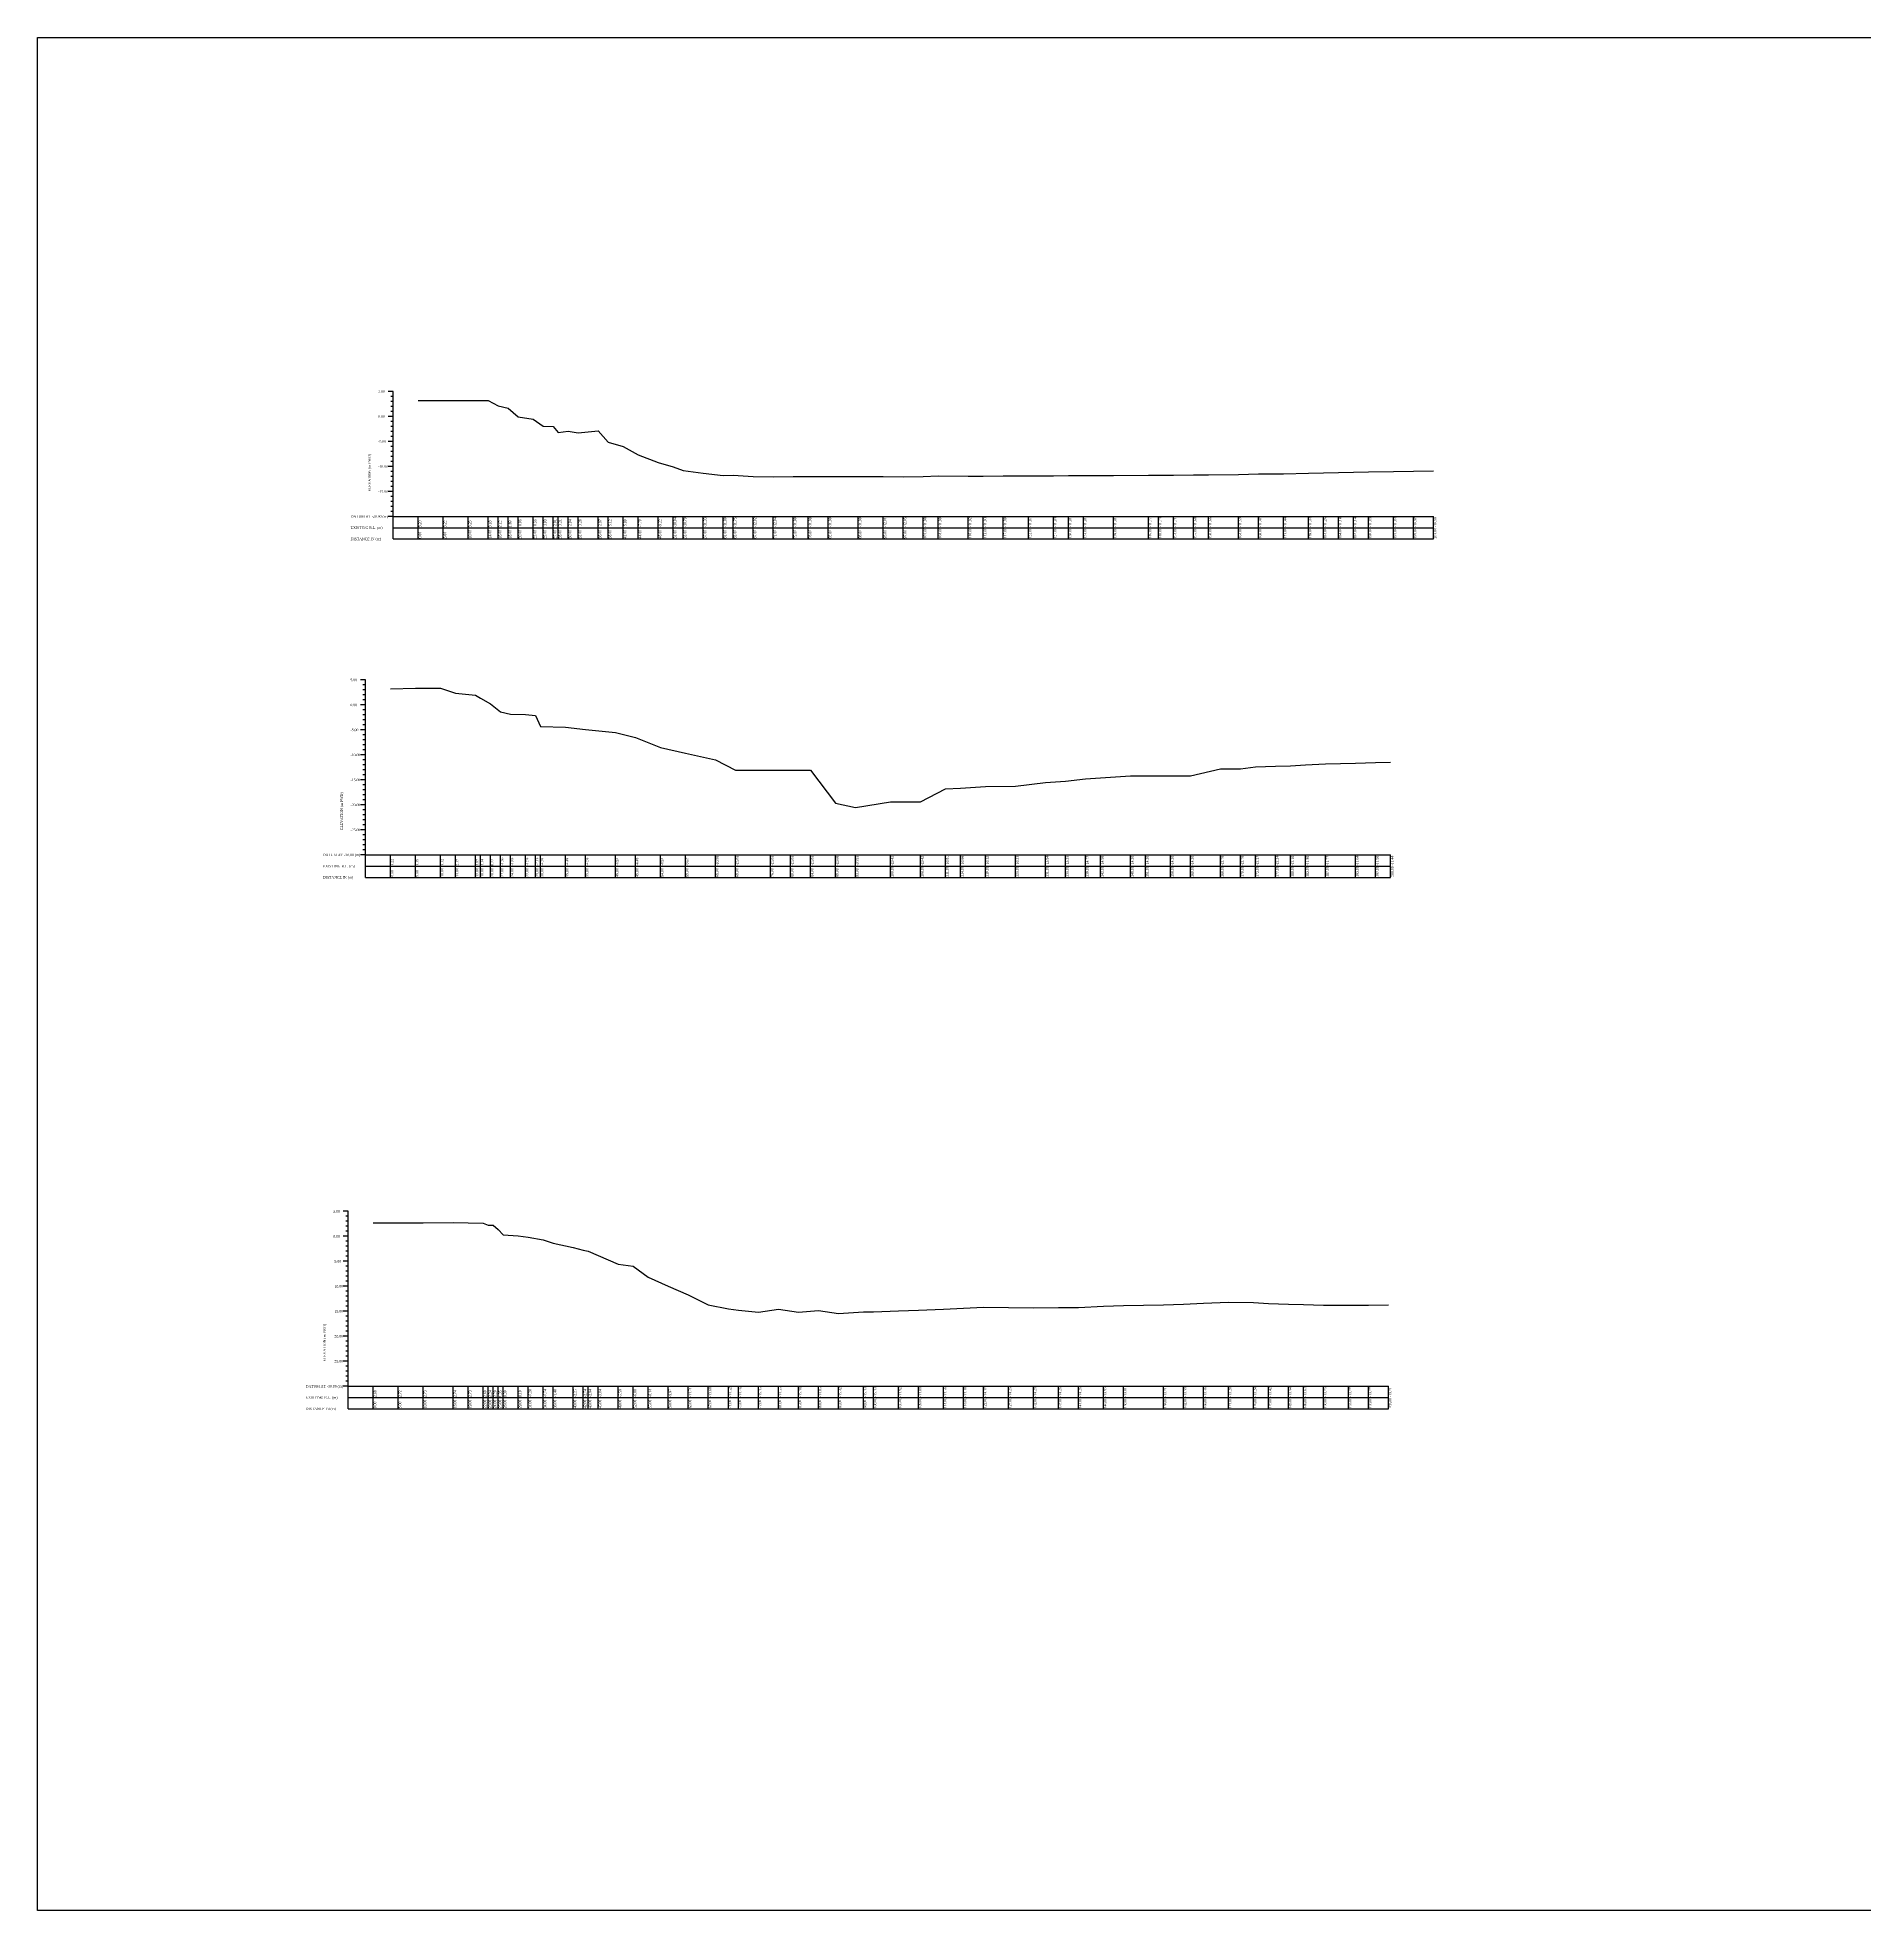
# Model space of a CAD drawing. Header units: metres. Extents: x -148477 to 168932, y -55673 to -2736.
# Drawn here: x 316.2 to 681.5, y -22235 to -21860.3 of the extents above; entities that cross this region are included whole.
import ezdxf

# ---------------------------------------------------------------- set-up
doc = ezdxf.new("R2010")
doc.units = ezdxf.units.M
doc.styles.add('liza', font='times.ttf', dxfattribs={"height": 2})

msp = doc.modelspace()

# ---------------------------------------------------------------- linework, layer by layer
at = {"color": 3, "linetype": 'Continuous', "lineweight": -3, "ltscale": 0.5}
for p, q in [((387.3022, -21931.138), (386.3022, -21931.138)), ((387.3022, -21932.138), (386.8022, -21932.138)), ((387.3022, -21933.138), (386.8022, -21933.138)), ((387.3022, -21960.638), (387.3022, -21931.138)), ((387.3022, -21936.138), (386.3022, -21936.138)), ((387.3022, -21934.138), (386.8022, -21934.138)), ((387.3022, -21935.138), (386.8022, -21935.138)), ((387.3022, -21937.138), (386.8022, -21937.138)), ((387.3022, -21941.138), (386.3022, -21941.138)), ((387.3022, -21938.138), (386.8022, -21938.138)), ((387.3022, -21939.138), (386.8022, -21939.138)), ((387.3022, -21940.138), (386.8022, -21940.138)), ((387.3022, -21942.138), (386.8022, -21942.138)), ((387.3022, -21943.138), (386.8022, -21943.138)), ((387.3022, -21944.138), (386.8022, -21944.138)), ((387.3022, -21946.138), (386.3022, -21946.138)), ((387.3022, -21945.138), (386.8022, -21945.138)), ((387.3022, -21947.138), (386.8022, -21947.138)), ((387.3022, -21948.138), (386.8022, -21948.138)), ((387.3022, -21951.138), (386.3022, -21951.138)), ((387.3022, -21949.138), (386.8022, -21949.138)), ((387.3022, -21950.138), (386.8022, -21950.138)), ((387.3022, -21952.138), (386.8022, -21952.138)), ((387.3022, -21956.138), (386.3022, -21956.138)), ((387.3022, -21953.138), (386.8022, -21953.138)), ((387.3022, -21954.138), (386.8022, -21954.138)), ((387.3022, -21955.138), (386.8022, -21955.138)), ((387.3022, -21956.138), (595.3022, -21956.138)), ((392.3022, -21960.638), (392.3022, -21956.138)), ((397.3022, -21960.638), (397.3022, -21956.138)), ((402.3022, -21960.638), (402.3022, -21956.138)), ((406.3022, -21960.638), (406.3022, -21956.138)), ((408.3022, -21960.638), (408.3022, -21956.138)), ((410.3022, -21960.638), (410.3022, -21956.138)), ((412.3022, -21960.638), (412.3022, -21956.138)), ((415.3022, -21960.638), (415.3022, -21956.138)), ((417.3022, -21960.638), (417.3022, -21956.138)), ((419.3022, -21960.638), (419.3022, -21956.138)), ((420.3022, -21960.638), (420.3022, -21956.138)), ((422.3022, -21960.638), (422.3022, -21956.138)), ((424.3022, -21960.638), (424.3022, -21956.138)), ((428.3022, -21960.638), (428.3022, -21956.138)), ((430.3022, -21960.638), (430.3022, -21956.138)), ((433.3022, -21960.638), (433.3022, -21956.138)), ((436.3022, -21960.638), (436.3022, -21956.138)), ((440.3022, -21960.638), (440.3022, -21956.138)), ((443.3022, -21960.638), (443.3022, -21956.138)), ((445.3022, -21960.638), (445.3022, -21956.138)), ((449.3022, -21960.638), (449.3022, -21956.138)), ((453.3022, -21960.638), (453.3022, -21956.138)), ((455.3022, -21960.638), (455.3022, -21956.138)), ((459.3022, -21960.638), (459.3022, -21956.138)), ((463.3022, -21960.638), (463.3022, -21956.138)), ((467.3022, -21960.638), (467.3022, -21956.138)), ((470.3022, -21960.638), (470.3022, -21956.138)), ((474.3022, -21960.638), (474.3022, -21956.138)), ((480.3022, -21960.638), (480.3022, -21956.138)), ((485.3022, -21960.638), (485.3022, -21956.138)), ((489.3022, -21960.638), (489.3022, -21956.138)), ((493.3022, -21960.638), (493.3022, -21956.138)), ((496.3022, -21960.638), (496.3022, -21956.138)), ((502.3022, -21960.638), (502.3022, -21956.138)), ((505.3022, -21960.638), (505.3022, -21956.138)), ((509.3022, -21960.638), (509.3022, -21956.138)), ((514.3022, -21960.638), (514.3022, -21956.138)), ((519.3022, -21960.638), (519.3022, -21956.138)), ((522.3022, -21960.638), (522.3022, -21956.138)), ((525.3022, -21960.638), (525.3022, -21956.138)), ((531.3022, -21960.638), (531.3022, -21956.138)), ((538.3022, -21960.638), (538.3022, -21956.138)), ((540.3022, -21960.638), (540.3022, -21956.138)), ((543.3022, -21960.638), (543.3022, -21956.138)), ((547.3022, -21960.638), (547.3022, -21956.138)), ((550.3022, -21960.638), (550.3022, -21956.138)), ((556.3022, -21960.638), (556.3022, -21956.138)), ((560.3022, -21960.638), (560.3022, -21956.138)), ((565.3022, -21960.638), (565.3022, -21956.138)), ((570.3022, -21960.638), (570.3022, -21956.138)), ((573.3022, -21960.638), (573.3022, -21956.138)), ((576.3022, -21960.638), (576.3022, -21956.138)), ((579.3022, -21960.638), (579.3022, -21956.138)), ((582.3022, -21960.638), (582.3022, -21956.138)), ((587.3022, -21960.638), (587.3022, -21956.138)), ((591.3022, -21960.638), (591.3022, -21956.138)), ((595.3022, -21960.638), (595.3022, -21956.138)), ((387.3022, -21958.388), (595.3022, -21958.388)), ((387.3022, -21960.638), (595.3022, -21960.638)), ((381.7472, -21988.8319), (380.7472, -21988.8319)), ((381.7472, -21989.8319), (381.2472, -21989.8319)), ((381.7472, -22028.3319), (381.7472, -21988.8319)), ((381.7472, -21990.8319), (381.2472, -21990.8319)), ((381.7472, -21991.8319), (381.2472, -21991.8319)), ((381.7472, -21992.8319), (381.2472, -21992.8319)), ((381.7472, -21993.8319), (380.7472, -21993.8319)), ((381.7472, -21994.8319), (381.2472, -21994.8319)), ((381.7472, -21995.8319), (381.2472, -21995.8319)), ((381.7472, -21996.8319), (381.2472, -21996.8319)), ((381.7472, -21998.8319), (380.7472, -21998.8319)), ((381.7472, -21997.8319), (381.2472, -21997.8319)), ((381.7472, -21999.8319), (381.2472, -21999.8319)), ((381.7472, -22000.8319), (381.2472, -22000.8319)), ((381.7472, -22003.8319), (380.7472, -22003.8319)), ((381.7472, -22001.8319), (381.2472, -22001.8319)), ((381.7472, -22002.8319), (381.2472, -22002.8319)), ((381.7472, -22004.8319), (381.2472, -22004.8319)), ((381.7472, -22005.8319), (381.2472, -22005.8319)), ((381.7472, -22006.8319), (381.2472, -22006.8319)), ((381.7472, -22007.8319), (381.2472, -22007.8319)), ((381.7472, -22008.8319), (380.7472, -22008.8319)), ((381.7472, -22009.8319), (381.2472, -22009.8319)), ((381.7472, -22010.8319), (381.2472, -22010.8319)), ((381.7472, -22011.8319), (381.2472, -22011.8319)), ((381.7472, -22013.8319), (380.7472, -22013.8319)), ((381.7472, -22012.8319), (381.2472, -22012.8319)), ((381.7472, -22014.8319), (381.2472, -22014.8319)), ((381.7472, -22015.8319), (381.2472, -22015.8319)), ((381.7472, -22018.8319), (380.7472, -22018.8319)), ((381.7472, -22016.8319), (381.2472, -22016.8319)), ((381.7472, -22017.8319), (381.2472, -22017.8319)), ((381.7472, -22019.8319), (381.2472, -22019.8319)), ((381.7472, -22020.8319), (381.2472, -22020.8319)), ((381.7472, -22021.8319), (381.2472, -22021.8319)), ((381.7472, -22022.8319), (381.2472, -22022.8319)), ((381.7472, -22023.8319), (380.7472, -22023.8319)), ((381.7472, -22023.8319), (586.7472, -22023.8319)), ((381.7472, -22026.0819), (586.7472, -22026.0819)), ((386.7472, -22028.3319), (386.7472, -22023.8319)), ((391.7472, -22028.3319), (391.7472, -22023.8319)), ((396.7472, -22028.3319), (396.7472, -22023.8319)), ((399.7472, -22028.3319), (399.7472, -22023.8319)), ((403.7472, -22028.3319), (403.7472, -22023.8319)), ((404.7472, -22028.3319), (404.7472, -22023.8319)), ((406.7472, -22028.3319), (406.7472, -22023.8319)), ((408.7472, -22028.3319), (408.7472, -22023.8319)), ((410.7472, -22028.3319), (410.7472, -22023.8319)), ((413.7472, -22028.3319), (413.7472, -22023.8319)), ((415.7472, -22028.3319), (415.7472, -22023.8319)), ((416.7472, -22028.3319), (416.7472, -22023.8319)), ((421.7472, -22028.3319), (421.7472, -22023.8319)), ((425.7472, -22028.3319), (425.7472, -22023.8319)), ((431.7472, -22028.3319), (431.7472, -22023.8319)), ((435.7472, -22028.3319), (435.7472, -22023.8319)), ((440.7472, -22028.3319), (440.7472, -22023.8319)), ((445.7472, -22028.3319), (445.7472, -22023.8319)), ((451.7472, -22028.3319), (451.7472, -22023.8319)), ((455.7472, -22028.3319), (455.7472, -22023.8319)), ((462.7472, -22028.3319), (462.7472, -22023.8319)), ((466.7472, -22028.3319), (466.7472, -22023.8319)), ((470.7472, -22028.3319), (470.7472, -22023.8319)), ((475.7472, -22028.3319), (475.7472, -22023.8319)), ((479.7472, -22028.3319), (479.7472, -22023.8319)), ((486.7472, -22028.3319), (486.7472, -22023.8319)), ((492.7472, -22028.3319), (492.7472, -22023.8319)), ((497.7472, -22028.3319), (497.7472, -22023.8319)), ((500.7472, -22028.3319), (500.7472, -22023.8319)), ((505.7472, -22028.3319), (505.7472, -22023.8319)), ((511.7472, -22028.3319), (511.7472, -22023.8319)), ((517.7472, -22028.3319), (517.7472, -22023.8319)), ((521.7472, -22028.3319), (521.7472, -22023.8319)), ((525.7472, -22028.3319), (525.7472, -22023.8319)), ((528.7472, -22028.3319), (528.7472, -22023.8319)), ((534.7472, -22028.3319), (534.7472, -22023.8319)), ((537.7472, -22028.3319), (537.7472, -22023.8319)), ((542.7472, -22028.3319), (542.7472, -22023.8319)), ((546.7472, -22028.3319), (546.7472, -22023.8319)), ((552.7472, -22028.3319), (552.7472, -22023.8319)), ((556.7472, -22028.3319), (556.7472, -22023.8319)), ((559.7472, -22028.3319), (559.7472, -22023.8319)), ((563.7472, -22028.3319), (563.7472, -22023.8319)), ((566.7472, -22028.3319), (566.7472, -22023.8319)), ((569.7472, -22028.3319), (569.7472, -22023.8319)), ((573.7472, -22028.3319), (573.7472, -22023.8319)), ((579.7472, -22028.3319), (579.7472, -22023.8319)), ((583.7472, -22028.3319), (583.7472, -22023.8319)), ((586.7472, -22028.3319), (586.7472, -22023.8319)), ((381.7472, -22028.3319), (586.7472, -22028.3319)), ((378.3136, -22095.1338), (377.3136, -22095.1338)), ((378.3136, -22096.1338), (377.8136, -22096.1338)), ((378.3136, -22097.1338), (377.8136, -22097.1338)), ((378.3136, -22098.1338), (377.8136, -22098.1338)), ((378.3136, -22134.6338), (378.3136, -22095.1338)), ((378.3136, -22100.1338), (377.3136, -22100.1338)), ((378.3136, -22099.1338), (377.8136, -22099.1338)), ((378.3136, -22101.1338), (377.8136, -22101.1338)), ((378.3136, -22102.1338), (377.8136, -22102.1338)), ((378.3136, -22105.1338), (377.3136, -22105.1338)), ((378.3136, -22103.1338), (377.8136, -22103.1338)), ((378.3136, -22104.1338), (377.8136, -22104.1338)), ((378.3136, -22106.1338), (377.8136, -22106.1338)), ((378.3136, -22107.1338), (377.8136, -22107.1338)), ((378.3136, -22108.1338), (377.8136, -22108.1338)), ((378.3136, -22109.1338), (377.8136, -22109.1338)), ((378.3136, -22110.1338), (377.3136, -22110.1338)), ((378.3136, -22111.1338), (377.8136, -22111.1338)), ((378.3136, -22112.1338), (377.8136, -22112.1338)), ((378.3136, -22113.1338), (377.8136, -22113.1338)), ((378.3136, -22115.1338), (377.3136, -22115.1338)), ((378.3136, -22114.1338), (377.8136, -22114.1338)), ((378.3136, -22116.1338), (377.8136, -22116.1338)), ((378.3136, -22117.1338), (377.8136, -22117.1338)), ((378.3136, -22120.1338), (377.3136, -22120.1338)), ((378.3136, -22118.1338), (377.8136, -22118.1338)), ((378.3136, -22119.1338), (377.8136, -22119.1338)), ((378.3136, -22121.1338), (377.8136, -22121.1338)), ((378.3136, -22122.1338), (377.8136, -22122.1338)), ((378.3136, -22123.1338), (377.8136, -22123.1338)), ((378.3136, -22124.1338), (377.8136, -22124.1338)), ((378.3136, -22125.1338), (377.3136, -22125.1338)), ((378.3136, -22126.1338), (377.8136, -22126.1338)), ((378.3136, -22127.1338), (377.8136, -22127.1338)), ((378.3136, -22128.1338), (377.8136, -22128.1338)), ((378.3136, -22130.1338), (377.3136, -22130.1338)), ((378.3136, -22129.1338), (377.8136, -22129.1338)), ((378.3136, -22130.1338), (586.3136, -22130.1338)), ((378.3136, -22132.3838), (586.3136, -22132.3838)), ((383.3136, -22134.6338), (383.3136, -22130.1338)), ((388.3136, -22134.6338), (388.3136, -22130.1338)), ((393.3136, -22134.6338), (393.3136, -22130.1338)), ((399.3136, -22134.6338), (399.3136, -22130.1338)), ((402.3136, -22134.6338), (402.3136, -22130.1338)), ((405.3136, -22134.6338), (405.3136, -22130.1338)), ((406.3136, -22134.6338), (406.3136, -22130.1338)), ((407.3136, -22134.6338), (407.3136, -22130.1338)), ((408.3136, -22134.6338), (408.3136, -22130.1338)), ((409.3136, -22134.6338), (409.3136, -22130.1338)), ((412.3136, -22134.6338), (412.3136, -22130.1338)), ((414.3136, -22134.6338), (414.3136, -22130.1338)), ((417.3136, -22134.6338), (417.3136, -22130.1338)), ((419.3136, -22134.6338), (419.3136, -22130.1338)), ((423.3136, -22134.6338), (423.3136, -22130.1338)), ((425.3136, -22134.6338), (425.3136, -22130.1338)), ((426.3136, -22134.6338), (426.3136, -22130.1338)), ((428.3136, -22134.6338), (428.3136, -22130.1338)), ((432.3136, -22134.6338), (432.3136, -22130.1338)), ((435.3136, -22134.6338), (435.3136, -22130.1338)), ((438.3136, -22134.6338), (438.3136, -22130.1338)), ((442.3136, -22134.6338), (442.3136, -22130.1338)), ((446.3136, -22134.6338), (446.3136, -22130.1338)), ((450.3136, -22134.6338), (450.3136, -22130.1338)), ((454.3136, -22134.6338), (454.3136, -22130.1338)), ((456.3136, -22134.6338), (456.3136, -22130.1338)), ((460.3136, -22134.6338), (460.3136, -22130.1338)), ((464.3136, -22134.6338), (464.3136, -22130.1338)), ((468.3136, -22134.6338), (468.3136, -22130.1338)), ((472.3136, -22134.6338), (472.3136, -22130.1338)), ((476.3136, -22134.6338), (476.3136, -22130.1338)), ((481.3136, -22134.6338), (481.3136, -22130.1338)), ((483.3136, -22134.6338), (483.3136, -22130.1338)), ((488.3136, -22134.6338), (488.3136, -22130.1338)), ((492.3136, -22134.6338), (492.3136, -22130.1338)), ((497.3136, -22134.6338), (497.3136, -22130.1338)), ((501.3136, -22134.6338), (501.3136, -22130.1338)), ((505.3136, -22134.6338), (505.3136, -22130.1338)), ((510.3136, -22134.6338), (510.3136, -22130.1338)), ((515.3136, -22134.6338), (515.3136, -22130.1338)), ((520.3136, -22134.6338), (520.3136, -22130.1338)), ((524.3136, -22134.6338), (524.3136, -22130.1338)), ((529.3136, -22134.6338), (529.3136, -22130.1338)), ((533.3136, -22134.6338), (533.3136, -22130.1338)), ((541.3136, -22134.6338), (541.3136, -22130.1338)), ((545.3136, -22134.6338), (545.3136, -22130.1338)), ((549.3136, -22134.6338), (549.3136, -22130.1338)), ((554.3136, -22134.6338), (554.3136, -22130.1338)), ((559.3136, -22134.6338), (559.3136, -22130.1338)), ((562.3136, -22134.6338), (562.3136, -22130.1338)), ((566.3136, -22134.6338), (566.3136, -22130.1338)), ((569.3136, -22134.6338), (569.3136, -22130.1338)), ((573.3136, -22134.6338), (573.3136, -22130.1338)), ((578.3136, -22134.6338), (578.3136, -22130.1338)), ((582.3136, -22134.6338), (582.3136, -22130.1338)), ((586.3136, -22134.6338), (586.3136, -22130.1338)), ((378.3136, -22134.6338), (586.3136, -22134.6338))]:
    msp.add_line(p, q, dxfattribs=at)
msp.add_lwpolyline([(316.1696, -21860.3209), (1046.8425, -21860.3209), (1046.8425, -22235.002), (316.1696, -22235.002)], close=True, dxfattribs=at)
for points in [[(392.3022, -21932.936), (397.3022, -21932.918), (402.3022, -21932.908), (406.3022, -21932.963), (408.3022, -21934.017), (410.3022, -21934.451), (412.3022, -21936.201), (415.3022, -21936.701), (417.3022, -21938.071), (419.3022, -21938.151), (420.3022, -21939.351), (422.3022, -21939.081), (424.3022, -21939.421), (428.3022, -21939.008), (430.3022, -21941.258), (433.3022, -21942.128), (436.3022, -21943.838), (440.3022, -21945.358), (443.3022, -21946.178), (445.3022, -21946.928), (449.3022, -21947.468), (453.3022, -21947.938), (455.3022, -21947.888), (459.3022, -21948.158), (463.3022, -21948.178), (467.3022, -21948.128), (470.3022, -21948.118), (474.3022, -21948.128), (480.3022, -21948.128), (485.3022, -21948.148), (489.3022, -21948.188), (493.3022, -21948.118), (496.3022, -21948.038), (502.3022, -21948.058), (505.3022, -21948.068), (509.3022, -21948.028), (514.3022, -21948.008), (519.3022, -21947.978), (522.3022, -21947.948), (525.3022, -21947.948), (531.3022, -21947.948), (538.3022, -21947.908), (540.3022, -21947.878), (543.3022, -21947.848), (547.3022, -21947.818), (550.3022, -21947.798), (556.3022, -21947.728), (560.3022, -21947.608), (565.3022, -21947.578), (570.3022, -21947.468), (573.3022, -21947.398), (576.3022, -21947.318), (579.3022, -21947.278), (582.3022, -21947.228), (587.3022, -21947.168), (591.3022, -21947.108), (595.3022, -21947.038)], [(386.7472, -21990.6079), (391.7472, -21990.4779), (396.7472, -21990.5079), (399.7472, -21991.4639), (403.7472, -21991.8599), (404.7472, -21992.4899), (406.7472, -21993.6099), (408.7472, -21995.1899), (410.7472, -21995.6599), (413.7472, -21995.7599), (415.7472, -21995.9599), (416.7472, -21998.1819), (421.7472, -21998.2819), (425.7472, -21998.7619), (431.7472, -21999.3519), (435.7472, -22000.3219), (440.7472, -22002.3519), (445.7472, -22003.5019), (451.7472, -22004.8119), (455.7472, -22006.8819), (462.7472, -22006.8819), (466.7472, -22006.8819), (470.7472, -22006.8819), (475.7472, -22013.5119), (479.7472, -22014.3619), (486.7472, -22013.2519), (492.7472, -22013.2519), (497.7472, -22010.6419), (500.7472, -22010.4919), (505.7472, -22010.1519), (511.7472, -22010.0619), (517.7472, -22009.3719), (521.7472, -22009.0819), (525.7472, -22008.6019), (528.7472, -22008.4119), (534.7472, -22008.0319), (537.7472, -22008.0319), (542.7472, -22008.0319), (546.7472, -22008.0319), (552.7472, -22006.5919), (556.7472, -22006.5919), (559.7472, -22006.2019), (563.7472, -22006.0719), (566.7472, -22006.0119), (569.7472, -22005.8119), (573.7472, -22005.6019), (579.7472, -22005.4719), (583.7472, -22005.3319), (586.7472, -22005.2719)], [(383.3136, -22097.4488), (388.3136, -22097.4188), (393.3136, -22097.4078), (399.3136, -22097.3888), (402.3136, -22097.4048), (405.3136, -22097.5358), (406.3136, -22097.8958), (407.3136, -22097.9298), (408.3136, -22098.7798), (409.3136, -22099.8298), (412.3136, -22100.0298), (414.3136, -22100.3288), (417.3136, -22100.8698), (419.3136, -22101.5298), (423.3136, -22102.3838), (425.3136, -22102.8738), (426.3136, -22103.0738), (428.3136, -22103.9738), (432.3136, -22105.7238), (435.3136, -22106.1338), (438.3136, -22108.2738), (442.3136, -22110.1038), (446.3136, -22111.8438), (450.3136, -22113.8138), (454.3136, -22114.6538), (456.3136, -22114.8938), (460.3136, -22115.2838), (464.3136, -22114.6838), (468.3136, -22115.3138), (472.3136, -22114.9838), (476.3136, -22115.5538), (481.3136, -22115.2638), (483.3136, -22115.2638), (488.3136, -22115.0538), (492.3136, -22114.9338), (497.3136, -22114.6938), (501.3136, -22114.5138), (505.3136, -22114.3038), (510.3136, -22114.3838), (515.3136, -22114.4238), (520.3136, -22114.3938), (524.3136, -22114.3938), (529.3136, -22114.0838), (533.3136, -22113.9438), (541.3136, -22113.8438), (545.3136, -22113.7238), (549.3136, -22113.4938), (554.3136, -22113.3338), (559.3136, -22113.3738), (562.3136, -22113.5538), (566.3136, -22113.6738), (569.3136, -22113.7638), (573.3136, -22113.8838), (578.3136, -22113.9038), (582.3136, -22113.9038), (586.3136, -22113.8438)]]:
    msp.add_lwpolyline(points, dxfattribs=at)

# ---------------------------------------------------------------- texts
at = {"color": 3, "linetype": 'Continuous', "lineweight": -3, "ltscale": 0.5, "char_height": 0.5, "attachment_point": 1, "style": 'liza'}
for s, insert, width in [('5.00', (384.3022, -21930.888), 2), ('0.00', (384.3022, -21935.888), 2), ('-5.00', (384.3022, -21940.888), 2), ('-10.00', (384.3022, -21945.888), 2), ('-15.00', (384.3022, -21950.888), 2), ('DATUM AT -20.00 (m)', (378.8022, -21955.888), 7.5), ('EXISTING R.L. (m)', (378.8022, -21958.138), 7.5), ('DISTANCE IN (m)', (378.8022, -21960.388), 7.5), ('5.00', (378.7472, -21988.5819), 2), ('0.00', (378.7472, -21993.5819), 2), ('-5.00', (378.7472, -21998.5819), 2), ('-10.00', (378.7472, -22003.5819), 2), ('-15.00', (378.7472, -22008.5819), 2), ('-20.00', (378.7472, -22013.5819), 2), ('-25.00', (378.7472, -22018.5819), 2), ('DATUM AT -30.00 (m)', (373.2472, -22023.5819), 7.5), ('EXISTING R.L. (m)', (373.2472, -22025.8319), 7.5), ('DISTANCE IN (m)', (373.2472, -22028.0819), 7.5), ('5.00', (375.3136, -22094.8838), 2), ('0.00', (375.3136, -22099.8838), 2), ('-5.00', (375.3136, -22104.8838), 2), ('-10.00', (375.3136, -22109.8838), 2), ('-15.00', (375.3136, -22114.8838), 2), ('-20.00', (375.3136, -22119.8838), 2), ('-25.00', (375.3136, -22124.8838), 2), ('DATUM AT -30.00 (m)', (369.8136, -22129.8838), 7.5), ('EXISTING R.L. (m)', (369.8136, -22132.1338), 7.5), ('DISTANCE IN (m)', (369.8136, -22134.3838), 7.5)]:
    msp.add_mtext(s, dxfattribs=dict(at, insert=insert, width=width))
at = {"color": 3, "linetype": 'Continuous', "lineweight": -3, "ltscale": 0.5, "char_height": 0.5, "attachment_point": 1, "rotation": 90, "style": 'liza'}
for s, insert, width in [('ELEVATION (m PWD)', (382.3022, -21951.138), 10), ('3.20', (392.4022, -21958.288), 2.15), ('0.00', (392.4022, -21960.538), 2.15), ('5.00', (397.4022, -21960.538), 2.15), ('3.22', (397.4022, -21958.288), 2.15), ('10.00', (402.4022, -21960.538), 2.15), ('3.23', (402.4022, -21958.288), 2.15), ('3.18', (406.4022, -21958.288), 2.15), ('14.00', (406.4022, -21960.538), 2.15), ('16.00', (408.4022, -21960.538), 2.15), ('2.12', (408.4022, -21958.288), 2.15), ('18.00', (410.4022, -21960.538), 2.15), ('1.69', (410.4022, -21958.288), 2.15), ('-0.06', (412.4022, -21958.288), 2.15), ('20.00', (412.4022, -21960.538), 2.15), ('-0.56', (415.4022, -21958.288), 2.15), ('23.00', (415.4022, -21960.538), 2.15), ('25.00', (417.4022, -21960.538), 2.15), ('-1.93', (417.4022, -21958.288), 2.15), ('-2.01', (419.4022, -21958.288), 2.15), ('27.00', (419.4022, -21960.538), 2.15), ('28.00', (420.4022, -21960.538), 2.15), ('-3.21', (420.4022, -21958.288), 2.15), ('30.00', (422.4022, -21960.538), 2.15), ('-2.94', (422.4022, -21958.288), 2.15), ('-3.28', (424.4022, -21958.288), 2.15), ('32.00', (424.4022, -21960.538), 2.15), ('-2.87', (428.4022, -21958.288), 2.15), ('36.00', (428.4022, -21960.538), 2.15), ('38.00', (430.4022, -21960.538), 2.15), ('-5.12', (430.4022, -21958.288), 2.15), ('41.00', (433.4022, -21960.538), 2.15), ('-5.99', (433.4022, -21958.288), 2.15), ('-7.70', (436.4022, -21958.288), 2.15), ('44.00', (436.4022, -21960.538), 2.15), ('48.00', (440.4022, -21960.538), 2.15), ('-9.22', (440.4022, -21958.288), 2.15), ('-10.04', (443.4022, -21958.288), 2.15), ('51.00', (443.4022, -21960.538), 2.15), ('-10.79', (445.4022, -21958.288), 2.15), ('53.00', (445.4022, -21960.538), 2.15), ('57.00', (449.4022, -21960.538), 2.15), ('-11.33', (449.4022, -21958.288), 2.15), ('-11.80', (453.4022, -21958.288), 2.15), ('61.00', (453.4022, -21960.538), 2.15), ('63.00', (455.4022, -21960.538), 2.15), ('-11.75', (455.4022, -21958.288), 2.15), ('-12.02', (459.4022, -21958.288), 2.15), ('67.00', (459.4022, -21960.538), 2.15), ('-12.04', (463.4022, -21958.288), 2.15), ('71.00', (463.4022, -21960.538), 2.15), ('75.00', (467.4022, -21960.538), 2.15), ('-11.99', (467.4022, -21958.288), 2.15), ('-11.98', (470.4022, -21958.288), 2.15), ('78.00', (470.4022, -21960.538), 2.15), ('82.00', (474.4022, -21960.538), 2.15), ('-11.99', (474.4022, -21958.288), 2.15), ('88.00', (480.4022, -21960.538), 2.15), ('-11.99', (480.4022, -21958.288), 2.15), ('-12.01', (485.4022, -21958.288), 2.15), ('93.00', (485.4022, -21960.538), 2.15), ('-12.05', (489.4022, -21958.288), 2.15), ('97.00', (489.4022, -21960.538), 2.15), ('-11.98', (493.4022, -21958.288), 2.15), ('101.00', (493.4022, -21960.538), 2.15), ('-11.90', (496.4022, -21958.288), 2.15), ('104.00', (496.4022, -21960.538), 2.15), ('110.00', (502.4022, -21960.538), 2.15), ('-11.92', (502.4022, -21958.288), 2.15), ('113.00', (505.4022, -21960.538), 2.15), ('-11.93', (505.4022, -21958.288), 2.15), ('-11.89', (509.4022, -21958.288), 2.15), ('117.00', (509.4022, -21960.538), 2.15), ('-11.87', (514.4022, -21958.288), 2.15), ('122.00', (514.4022, -21960.538), 2.15), ('-11.84', (519.4022, -21958.288), 2.15), ('127.00', (519.4022, -21960.538), 2.15), ('-11.81', (522.4022, -21958.288), 2.15), ('130.00', (522.4022, -21960.538), 2.15), ('-11.81', (525.4022, -21958.288), 2.15), ('133.00', (525.4022, -21960.538), 2.15), ('-11.81', (531.4022, -21958.288), 2.15), ('139.00', (531.4022, -21960.538), 2.15), ('146.00', (538.4022, -21960.538), 2.15), ('-11.77', (538.4022, -21958.288), 2.15), ('148.00', (540.4022, -21960.538), 2.15), ('-11.74', (540.4022, -21958.288), 2.15), ('151.00', (543.4022, -21960.538), 2.15), ('-11.71', (543.4022, -21958.288), 2.15), ('-11.68', (547.4022, -21958.288), 2.15), ('155.00', (547.4022, -21960.538), 2.15), ('158.00', (550.4022, -21960.538), 2.15), ('-11.66', (550.4022, -21958.288), 2.15), ('164.00', (556.4022, -21960.538), 2.15), ('-11.59', (556.4022, -21958.288), 2.15), ('168.00', (560.4022, -21960.538), 2.15), ('-11.47', (560.4022, -21958.288), 2.15), ('173.00', (565.4022, -21960.538), 2.15), ('-11.44', (565.4022, -21958.288), 2.15), ('178.00', (570.4022, -21960.538), 2.15), ('-11.33', (570.4022, -21958.288), 2.15), ('181.00', (573.4022, -21960.538), 2.15), ('-11.26', (573.4022, -21958.288), 2.15), ('-11.18', (576.4022, -21958.288), 2.15), ('184.00', (576.4022, -21960.538), 2.15), ('187.00', (579.4022, -21960.538), 2.15), ('-11.14', (579.4022, -21958.288), 2.15), ('-11.09', (582.4022, -21958.288), 2.15), ('190.00', (582.4022, -21960.538), 2.15), ('-11.03', (587.4022, -21958.288), 2.15), ('195.00', (587.4022, -21960.538), 2.15), ('-10.97', (591.4022, -21958.288), 2.15), ('199.00', (591.4022, -21960.538), 2.15), ('-10.90', (595.4022, -21958.288), 2.15), ('203.00', (595.4022, -21960.538), 2.15), ('ELEVATION (m PWD)', (376.7472, -22018.8319), 10), ('0.00', (386.8472, -22028.2319), 2.15), ('3.22', (386.8472, -22025.9819), 2.15), ('5.00', (391.8472, -22028.2319), 2.15), ('3.35', (391.8472, -22025.9819), 2.15), ('10.00', (396.8472, -22028.2319), 2.15), ('3.32', (396.8472, -22025.9819), 2.15), ('13.00', (399.8472, -22028.2319), 2.15), ('2.37', (399.8472, -22025.9819), 2.15), ('17.00', (403.8472, -22028.2319), 2.15), ('1.97', (403.8472, -22025.9819), 2.15), ('18.00', (404.8472, -22028.2319), 2.15), ('1.34', (404.8472, -22025.9819), 2.15), ('0.22', (406.8472, -22025.9819), 2.15), ('20.00', (406.8472, -22028.2319), 2.15), ('22.00', (408.8472, -22028.2319), 2.15), ('-1.36', (408.8472, -22025.9819), 2.15), ('-1.83', (410.8472, -22025.9819), 2.15), ('24.00', (410.8472, -22028.2319), 2.15), ('27.00', (413.8472, -22028.2319), 2.15), ('-1.93', (413.8472, -22025.9819), 2.15), ('29.00', (415.8472, -22028.2319), 2.15), ('-2.13', (415.8472, -22025.9819), 2.15), ('30.00', (416.8472, -22028.2319), 2.15), ('-4.35', (416.8472, -22025.9819), 2.15), ('35.00', (421.8472, -22028.2319), 2.15), ('-4.45', (421.8472, -22025.9819), 2.15), ('39.00', (425.8472, -22028.2319), 2.15), ('-4.93', (425.8472, -22025.9819), 2.15), ('45.00', (431.8472, -22028.2319), 2.15), ('-5.52', (431.8472, -22025.9819), 2.15), ('49.00', (435.8472, -22028.2319), 2.15), ('-6.49', (435.8472, -22025.9819), 2.15), ('-8.52', (440.8472, -22025.9819), 2.15), ('54.00', (440.8472, -22028.2319), 2.15), ('59.00', (445.8472, -22028.2319), 2.15), ('-9.67', (445.8472, -22025.9819), 2.15), ('-10.98', (451.8472, -22025.9819), 2.15), ('65.00', (451.8472, -22028.2319), 2.15), ('-13.05', (455.8472, -22025.9819), 2.15), ('69.00', (455.8472, -22028.2319), 2.15), ('-13.05', (462.8472, -22025.9819), 2.15), ('76.00', (462.8472, -22028.2319), 2.15), ('-13.05', (466.8472, -22025.9819), 2.15), ('80.00', (466.8472, -22028.2319), 2.15), ('-13.05', (470.8472, -22025.9819), 2.15), ('84.00', (470.8472, -22028.2319), 2.15), ('-19.68', (475.8472, -22025.9819), 2.15), ('89.00', (475.8472, -22028.2319), 2.15), ('-20.53', (479.8472, -22025.9819), 2.15), ('93.00', (479.8472, -22028.2319), 2.15), ('100.00', (486.8472, -22028.2319), 2.15), ('-19.42', (486.8472, -22025.9819), 2.15), ('106.00', (492.8472, -22028.2319), 2.15), ('-19.42', (492.8472, -22025.9819), 2.15), ('-16.81', (497.8472, -22025.9819), 2.15), ('111.00', (497.8472, -22028.2319), 2.15), ('114.00', (500.8472, -22028.2319), 2.15), ('-16.66', (500.8472, -22025.9819), 2.15), ('119.00', (505.8472, -22028.2319), 2.15), ('-16.32', (505.8472, -22025.9819), 2.15), ('125.00', (511.8472, -22028.2319), 2.15), ('-16.23', (511.8472, -22025.9819), 2.15), ('131.00', (517.8472, -22028.2319), 2.15), ('-15.54', (517.8472, -22025.9819), 2.15), ('135.00', (521.8472, -22028.2319), 2.15), ('-15.25', (521.8472, -22025.9819), 2.15), ('139.00', (525.8472, -22028.2319), 2.15), ('-14.77', (525.8472, -22025.9819), 2.15), ('-14.58', (528.8472, -22025.9819), 2.15), ('142.00', (528.8472, -22028.2319), 2.15), ('-14.20', (534.8472, -22025.9819), 2.15), ('148.00', (534.8472, -22028.2319), 2.15), ('-14.20', (537.8472, -22025.9819), 2.15), ('151.00', (537.8472, -22028.2319), 2.15), ('-14.20', (542.8472, -22025.9819), 2.15), ('156.00', (542.8472, -22028.2319), 2.15), ('-14.20', (546.8472, -22025.9819), 2.15), ('160.00', (546.8472, -22028.2319), 2.15), ('166.00', (552.8472, -22028.2319), 2.15), ('-12.76', (552.8472, -22025.9819), 2.15), ('170.00', (556.8472, -22028.2319), 2.15), ('-12.76', (556.8472, -22025.9819), 2.15), ('173.00', (559.8472, -22028.2319), 2.15), ('-12.37', (559.8472, -22025.9819), 2.15), ('177.00', (563.8472, -22028.2319), 2.15), ('-12.24', (563.8472, -22025.9819), 2.15), ('-12.18', (566.8472, -22025.9819), 2.15), ('180.00', (566.8472, -22028.2319), 2.15), ('-11.98', (569.8472, -22025.9819), 2.15), ('183.00', (569.8472, -22028.2319), 2.15), ('187.00', (573.8472, -22028.2319), 2.15), ('-11.77', (573.8472, -22025.9819), 2.15), ('193.00', (579.8472, -22028.2319), 2.15), ('-11.64', (579.8472, -22025.9819), 2.15), ('-11.50', (583.8472, -22025.9819), 2.15), ('197.00', (583.8472, -22028.2319), 2.15), ('200.00', (586.8472, -22028.2319), 2.15), ('-11.44', (586.8472, -22025.9819), 2.15), ('ELEVATION (m PWD)', (373.3136, -22125.1338), 10), ('2.68', (383.4136, -22132.2838), 2.15), ('2.72', (388.4136, -22132.2838), 2.15), ('2.73', (393.4136, -22132.2838), 2.15), ('2.74', (399.4136, -22132.2838), 2.15), ('2.73', (402.4136, -22132.2838), 2.15), ('2.60', (405.4136, -22132.2838), 2.15), ('2.24', (406.4136, -22132.2838), 2.15), ('2.20', (407.4136, -22132.2838), 2.15), ('1.35', (408.4136, -22132.2838), 2.15), ('0.30', (409.4136, -22132.2838), 2.15), ('0.10', (412.4136, -22132.2838), 2.15), ('-0.20', (414.4136, -22132.2838), 2.15), ('-0.74', (417.4136, -22132.2838), 2.15), ('-1.40', (419.4136, -22132.2838), 2.15), ('-2.25', (423.4136, -22132.2838), 2.15), ('-2.74', (425.4136, -22132.2838), 2.15), ('-2.94', (426.4136, -22132.2838), 2.15), ('-3.84', (428.4136, -22132.2838), 2.15), ('-5.59', (432.4136, -22132.2838), 2.15), ('-6.00', (435.4136, -22132.2838), 2.15), ('-8.14', (438.4136, -22132.2838), 2.15), ('-9.97', (442.4136, -22132.2838), 2.15), ('-11.71', (446.4136, -22132.2838), 2.15), ('-13.68', (450.4136, -22132.2838), 2.15), ('-14.52', (454.4136, -22132.2838), 2.15), ('-14.76', (456.4136, -22132.2838), 2.15), ('-15.15', (460.4136, -22132.2838), 2.15), ('-14.55', (464.4136, -22132.2838), 2.15), ('-15.18', (468.4136, -22132.2838), 2.15), ('-14.85', (472.4136, -22132.2838), 2.15), ('-15.42', (476.4136, -22132.2838), 2.15), ('-15.13', (481.4136, -22132.2838), 2.15), ('-15.13', (483.4136, -22132.2838), 2.15), ('-14.92', (488.4136, -22132.2838), 2.15), ('-14.80', (492.4136, -22132.2838), 2.15), ('-14.56', (497.4136, -22132.2838), 2.15), ('-14.38', (501.4136, -22132.2838), 2.15), ('-14.17', (505.4136, -22132.2838), 2.15), ('-14.25', (510.4136, -22132.2838), 2.15), ('-14.29', (515.4136, -22132.2838), 2.15), ('-14.26', (520.4136, -22132.2838), 2.15), ('-14.26', (524.4136, -22132.2838), 2.15), ('-13.95', (529.4136, -22132.2838), 2.15), ('-13.81', (533.4136, -22132.2838), 2.15), ('-13.71', (541.4136, -22132.2838), 2.15), ('-13.59', (545.4136, -22132.2838), 2.15), ('-13.36', (549.4136, -22132.2838), 2.15), ('-13.20', (554.4136, -22132.2838), 2.15), ('-13.24', (559.4136, -22132.2838), 2.15), ('-13.42', (562.4136, -22132.2838), 2.15), ('-13.54', (566.4136, -22132.2838), 2.15), ('-13.63', (569.4136, -22132.2838), 2.15), ('-13.75', (573.4136, -22132.2838), 2.15), ('-13.77', (578.4136, -22132.2838), 2.15), ('-13.77', (582.4136, -22132.2838), 2.15), ('-13.71', (586.4136, -22132.2838), 2.15), ('0.00', (383.4136, -22134.5338), 2.15), ('5.00', (388.4136, -22134.5338), 2.15), ('10.00', (393.4136, -22134.5338), 2.15), ('16.00', (399.4136, -22134.5338), 2.15), ('19.00', (402.4136, -22134.5338), 2.15), ('22.00', (405.4136, -22134.5338), 2.15), ('23.00', (406.4136, -22134.5338), 2.15), ('24.00', (407.4136, -22134.5338), 2.15), ('25.00', (408.4136, -22134.5338), 2.15), ('26.00', (409.4136, -22134.5338), 2.15), ('29.00', (412.4136, -22134.5338), 2.15), ('31.00', (414.4136, -22134.5338), 2.15), ('34.00', (417.4136, -22134.5338), 2.15), ('36.00', (419.4136, -22134.5338), 2.15), ('40.00', (423.4136, -22134.5338), 2.15), ('42.00', (425.4136, -22134.5338), 2.15), ('43.00', (426.4136, -22134.5338), 2.15), ('45.00', (428.4136, -22134.5338), 2.15), ('49.00', (432.4136, -22134.5338), 2.15), ('52.00', (435.4136, -22134.5338), 2.15), ('55.00', (438.4136, -22134.5338), 2.15), ('59.00', (442.4136, -22134.5338), 2.15), ('63.00', (446.4136, -22134.5338), 2.15), ('67.00', (450.4136, -22134.5338), 2.15), ('71.00', (454.4136, -22134.5338), 2.15), ('73.00', (456.4136, -22134.5338), 2.15), ('77.00', (460.4136, -22134.5338), 2.15), ('81.00', (464.4136, -22134.5338), 2.15), ('85.00', (468.4136, -22134.5338), 2.15), ('89.00', (472.4136, -22134.5338), 2.15), ('93.00', (476.4136, -22134.5338), 2.15), ('98.00', (481.4136, -22134.5338), 2.15), ('100.00', (483.4136, -22134.5338), 2.15), ('105.00', (488.4136, -22134.5338), 2.15), ('109.00', (492.4136, -22134.5338), 2.15), ('114.00', (497.4136, -22134.5338), 2.15), ('118.00', (501.4136, -22134.5338), 2.15), ('122.00', (505.4136, -22134.5338), 2.15), ('127.00', (510.4136, -22134.5338), 2.15), ('132.00', (515.4136, -22134.5338), 2.15), ('137.00', (520.4136, -22134.5338), 2.15), ('141.00', (524.4136, -22134.5338), 2.15), ('146.00', (529.4136, -22134.5338), 2.15), ('150.00', (533.4136, -22134.5338), 2.15), ('158.00', (541.4136, -22134.5338), 2.15), ('162.00', (545.4136, -22134.5338), 2.15), ('166.00', (549.4136, -22134.5338), 2.15), ('171.00', (554.4136, -22134.5338), 2.15), ('176.00', (559.4136, -22134.5338), 2.15), ('179.00', (562.4136, -22134.5338), 2.15), ('183.00', (566.4136, -22134.5338), 2.15), ('186.00', (569.4136, -22134.5338), 2.15), ('190.00', (573.4136, -22134.5338), 2.15), ('195.00', (578.4136, -22134.5338), 2.15), ('199.00', (582.4136, -22134.5338), 2.15), ('203.00', (586.4136, -22134.5338), 2.15)]:
    msp.add_mtext(s, dxfattribs=dict(at, insert=insert, width=width))

doc.saveas('drawing.dxf')
